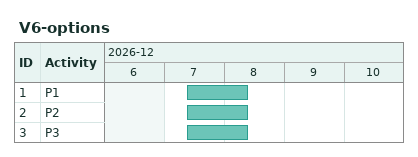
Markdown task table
V6-options

| ID | Task | Start | Finish |
|---|---|---|---|
| 1 | P1 | 2026-12-07 | 2026-12-08 |
| 2 | P2 | 2026-12-07 | 2026-12-08 |
| 3 | P3 | 2026-12-07 | 2026-12-08 |
